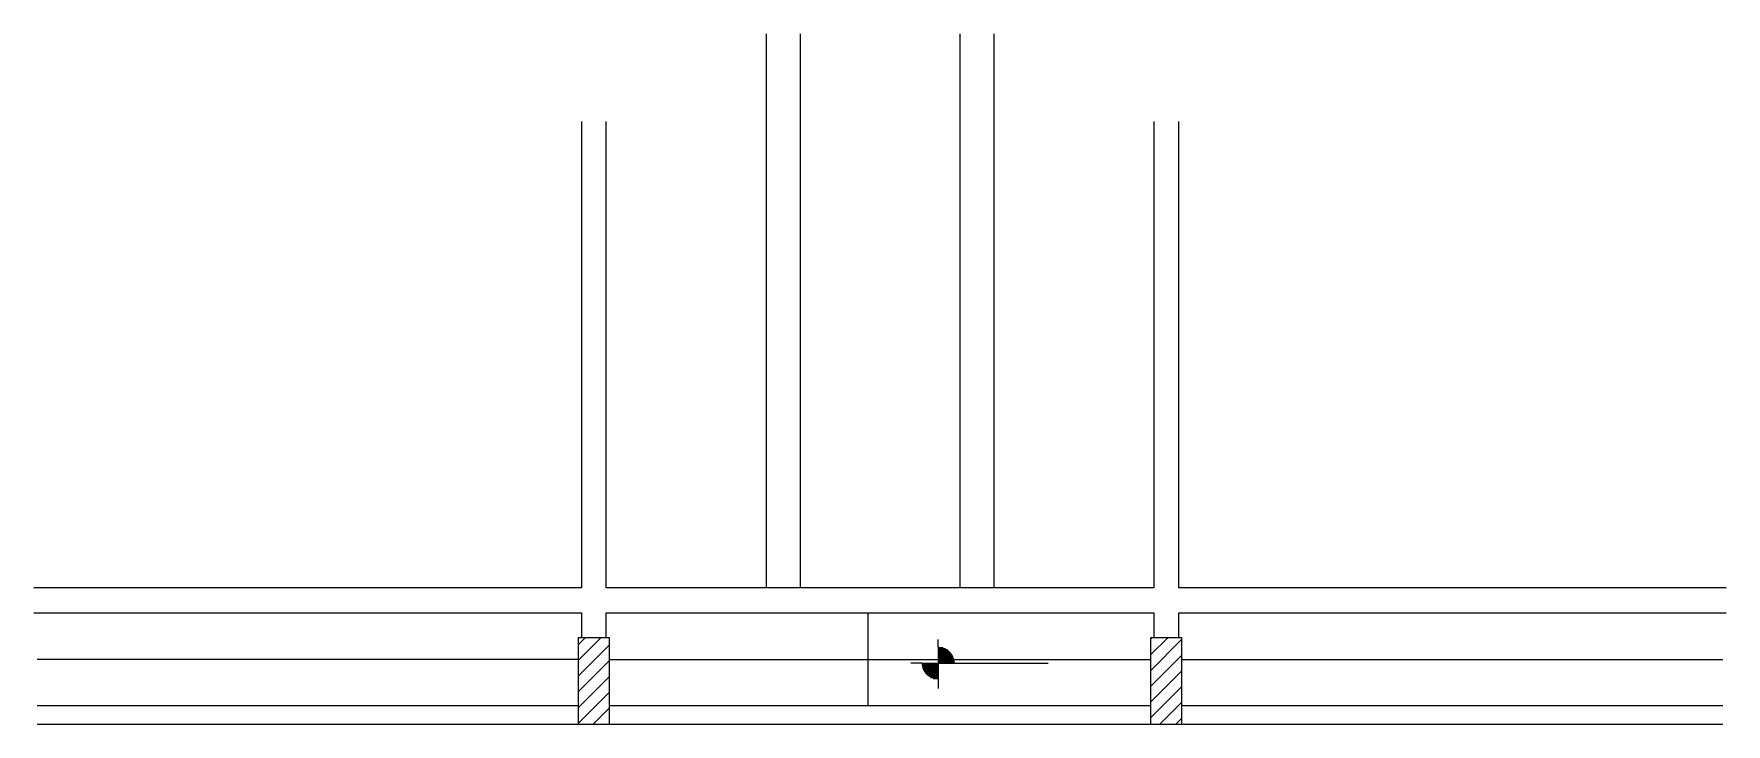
# Model space of a CAD drawing. Header units: metres. Extents: x 2867 to 4159, y 1486 to 2013.
import ezdxf

# ---------------------------------------------------------------- set-up
doc = ezdxf.new("R2010")
doc.units = ezdxf.units.M
for name, color, linetype in [('3', 7, 'Continuous'), ('7', 7, 'Continuous'), ('Painéis', 7, 'Continuous')]:
    doc.layers.add(name, color=color, linetype=linetype)

msp = doc.modelspace()

# ---------------------------------------------------------------- linework, layer by layer
at = {"layer": '3', "color": 7, "lineweight": 25}
for p, q in [((3283, 1534.7), (3300.4, 1552.1)), ((3283, 1546.7), (3288.4, 1552.1)), ((3557.9, 1545.2), (3557.9, 1550.7)), ((3720, 1539), (3733.1, 1552.1)), ((3720, 1551), (3721.1, 1552.1)), ((3720, 1526.9), (3744, 1550.9)), ((3283, 1522.7), (3307, 1546.7)), ((3557.9, 1545.2), (3557.9, 1520.2)), ((3557.9, 1544.6), (3561.7, 1544.6)), ((3557.9, 1543.8), (3563.6, 1543.8)), ((3557.9, 1543), (3564.9, 1543)), ((3557.9, 1542.2), (3566, 1542.2)), ((3557.9, 1541.4), (3566.8, 1541.4)), ((3557.9, 1540.6), (3567.5, 1540.6)), ((3557.9, 1539.8), (3568.1, 1539.8)), ((3557.9, 1539), (3568.6, 1539)), ((3557.9, 1538.2), (3569.1, 1538.2)), ((3720, 1514.9), (3744, 1538.9)), ((3283, 1510.7), (3307, 1534.7)), ((3545.4, 1532.7), (3536.9, 1532.7)), ((3545.4, 1532.7), (3570.4, 1532.7)), ((3557.9, 1531.9), (3545.4, 1531.9)), ((3557.9, 1531.1), (3545.5, 1531.1)), ((3557.9, 1530.3), (3545.6, 1530.3)), ((3557.9, 1529.5), (3545.8, 1529.5)), ((3557.9, 1528.7), (3546, 1528.7)), ((3557.9, 1527.9), (3546.3, 1527.9)), ((3557.9, 1527.1), (3546.7, 1527.1)), ((3557.9, 1526.3), (3547.1, 1526.3)), ((3557.9, 1525.6), (3547.6, 1525.6)), ((3557.9, 1524.8), (3548.2, 1524.8)), ((3557.9, 1537.4), (3569.4, 1537.4)), ((3557.9, 1536.7), (3569.7, 1536.7)), ((3557.9, 1535.9), (3569.9, 1535.9)), ((3557.9, 1535.1), (3570.1, 1535.1)), ((3557.9, 1534.3), (3570.3, 1534.3)), ((3557.9, 1533.5), (3570.4, 1533.5)), ((3570.4, 1532.7), (3641.8, 1532.7)), ((3720, 1502.9), (3744, 1526.9)), ((3283, 1498.6), (3307, 1522.6)), ((3557.9, 1524), (3548.9, 1524)), ((3557.9, 1523.2), (3549.7, 1523.2)), ((3557.9, 1522.4), (3550.8, 1522.4)), ((3557.9, 1521.6), (3552.1, 1521.6)), ((3557.9, 1520.8), (3554, 1520.8)), ((3557.9, 1520.2), (3557.9, 1513.3)), ((3720, 1490.9), (3744, 1514.9)), ((3283, 1486.6), (3307, 1510.6)), ((3727.2, 1486.1), (3744, 1502.9)), ((3294.5, 1486.1), (3307, 1498.6)), ((3306.5, 1486.1), (3307, 1486.6)), ((3739.3, 1486.1), (3744, 1490.8))]:
    msp.add_line(p, q, dxfattribs=at)
for points in [[(3285.5, 1946.1), (3285.5, 1590.1)], [(3304.5, 1590.1), (3304.5, 1946.1)], [(3722.5, 1946.1), (3722.5, 1590.1)], [(3741.5, 1590.1), (3741.5, 1946.1)], [(3285.5, 1590.1), (2867.5, 1590.1)], [(3722.5, 1590.1), (3304.5, 1590.1)], [(4159.5, 1590.1), (3741.5, 1590.1)], [(2867.5, 1571.1), (3285.5, 1571.1)], [(3285.5, 1571.1), (3285.5, 1552.1)], [(3304.5, 1571.1), (3722.5, 1571.1)], [(3304.5, 1552.1), (3304.5, 1571.1)], [(3304.5, 1552.1), (3304.5, 1571.1)], [(3722.5, 1571.1), (3722.5, 1552.1)], [(3741.5, 1571.1), (4159.5, 1571.1)], [(3741.5, 1552.1), (3741.5, 1571.1)], [(3283, 1500.1), (2870, 1500.1)], [(3720, 1500.1), (3307, 1500.1)], [(4157, 1500.1), (3744, 1500.1)], [(2870, 1486.1), (3283, 1486.1)], [(3307, 1486.1), (3720, 1486.1)], [(3744, 1486.1), (4157, 1486.1)]]:
    msp.add_lwpolyline(points, dxfattribs=at)
at = {"layer": '7', "color": 7, "lineweight": 25}
for points in [[(3283, 1486.1), (3307, 1486.1), (3307, 1552.1), (3283, 1552.1), (3283, 1486.1)], [(3720, 1486.1), (3744, 1486.1), (3744, 1552.1), (3720, 1552.1), (3720, 1486.1)]]:
    msp.add_lwpolyline(points, dxfattribs=at)
at = {"layer": 'Painéis', "color": 7, "lineweight": 25}
for p, q in [((3426.5, 2013.1), (3426.5, 1590.1)), ((3452.5, 2013.1), (3452.5, 1590.1)), ((3574.5, 2013.1), (3574.5, 1590.1)), ((3600.5, 2013.1), (3600.5, 1590.1)), ((3504.5, 1500.1), (3504.5, 1571.1)), ((3283, 1535.6), (2870, 1535.6)), ((3307, 1535.6), (3720, 1535.6)), ((3744, 1535.6), (4157, 1535.6))]:
    msp.add_line(p, q, dxfattribs=at)

doc.saveas('drawing.dxf')
